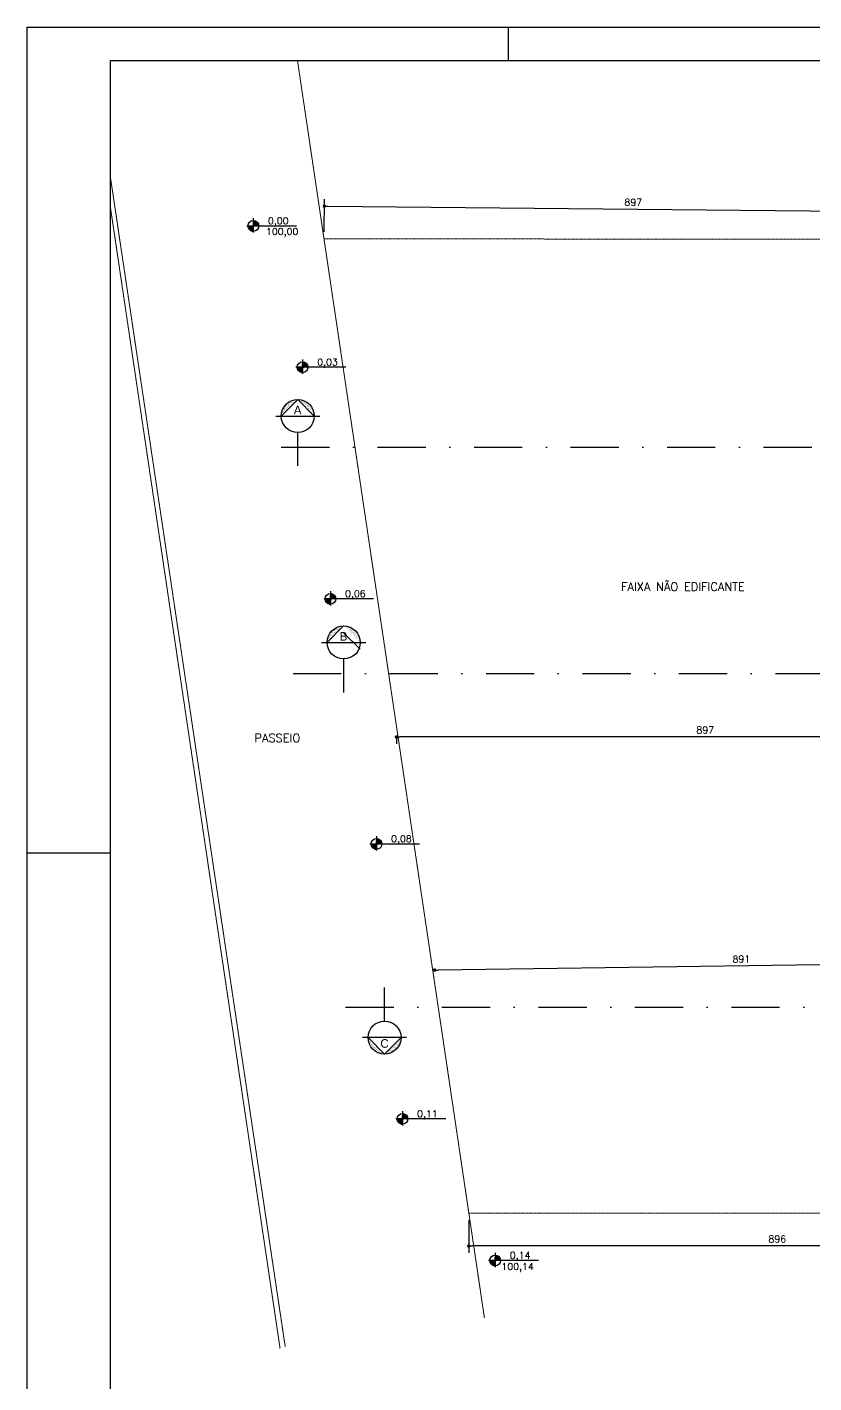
# Model space of a CAD drawing. Header units: inches. Extents: x 580771 to 672494, y 7715997 to 7829530.
# Drawn here: x 650819 to 651962, y 7727423 to 7729390 of the extents above; entities that cross this region are included whole.
import ezdxf

# ---------------------------------------------------------------- set-up
doc = ezdxf.new("R2010")
doc.units = ezdxf.units.IN
doc.header["$MEASUREMENT"] = 0
doc.header["$PDMODE"] = 2
doc.linetypes.add('DASHDOTX2', pattern=[2, 1, -0.5, 0, -0.5])
doc.linetypes.add('DASHED2', pattern=[0.375, 0.25, -0.125])
for name, color, linetype in [('04', 4, 'Continuous'), ('1-ARQ-A', 1, 'Continuous'), ('Layer3', 3, 'Continuous'), ('NIVEL', 2, 'Continuous'), ('P02', 2, 'Continuous'), ('SIMBOLOS', 2, 'Continuous')]:
    doc.layers.add(name, color=color, linetype=linetype)
doc.layers.add('MEIO_FIO', color=7, linetype='Continuous', lineweight=0)
doc.layers.add('MURO', color=3, linetype='Continuous', lineweight=0)
doc.styles.add('R80E50', font='romans.shx', dxfattribs={"height": 10})
doc.styles.add('ROMANS', font='romans', dxfattribs={"height": 0.2})
doc.dimstyles.new('ARQ50', dxfattribs={"dimscale": 50, "dimtxt": 10, "dimasz": 0.1, "dimexe": 0.2, "dimexo": 0.2, "dimgap": 0.1, "dimtad": 1, "dimdec": 0, "dimzin": 12, "dimdsep": 46, "dimtxsty": 'R80E50', "dimblk1": 'DOT', "dimblk2": 'DOT', "dimsah": 1, "dimcen": 0.4, "dimclrd": 15, "dimclre": 15, "dimclrt": 3, "dimadec": 0, "dimazin": 0, "dimtfac": 1, "dimtdec": 0, "dimtmove": 2, "dimatfit": 3, "dimldrblk": 'DOT', "dimfxl": 0.2, "dimtolj": 1, "dimtzin": 12, "dimarcsym": 0})

# ---------------------------------------------------------------- blocks, each defined once
blk = doc.blocks.new('A0')
at = {"color": 0}
blk.add_lwpolyline([(2.5, 1), (2.5, 83.1), (117.9, 83.1), (117.9, 1)], close=True, dxfattribs=at)
at = {"layer": 'P02'}
blk.add_line((0, 59.4), (2.5, 59.4), dxfattribs=at)
blk.add_lwpolyline([(0, 0), (0, 84.1), (118.9, 84.1), (118.9, 0)], close=True, dxfattribs=at)
blk.add_lwpolyline([(14.4, 84.1), (14.4, 83.1)], dxfattribs=at)
blk = doc.blocks.new('*X31')
at = {"color": 0}
for p, q in [((-1683, 3892), (-1680, 3892)), ((-1683, 3891), (-1680, 3891)), ((-1683, 3890), (-1680, 3890)), ((-1683, 3889), (-1680, 3889)), ((-1683, 3882), (-1683, 3888)), ((-1683, 3888), (-1680, 3888)), ((-1682, 3882), (-1682, 3888)), ((-1681, 3882), (-1681, 3888)), ((-1680, 3888), (-1680, 3892.3)), ((-1680, 3882), (-1680, 3888)), ((-1680, 3888), (-1674, 3888)), ((-1680, 3887), (-1674, 3887)), ((-1680, 3886), (-1674, 3886)), ((-1679, 3888), (-1679, 3892)), ((-1678, 3888), (-1678, 3891.6)), ((-1677, 3888), (-1677, 3891.1)), ((-1676, 3888), (-1676, 3890.4)), ((-1675, 3888), (-1675, 3889.6)), ((-1674, 3888), (-1674, 3888.6)), ((-1674, 3882), (-1674, 3888)), ((-1674, 3888), (-1673.5, 3888)), ((-1673, 3882), (-1673, 3887.2)), ((-1672, 3882), (-1672, 3885.4)), ((-1695, 3880), (-1692, 3880)), ((-1694.9, 3879), (-1692, 3879)), ((-1694.7, 3878), (-1692, 3878)), ((-1694.5, 3877), (-1692, 3877)), ((-1694.1, 3876), (-1692, 3876)), ((-1694, 3875.8), (-1694, 3876)), ((-1693, 3874), (-1693, 3876)), ((-1692, 3876), (-1692, 3880.7)), ((-1692, 3872.7), (-1692, 3876)), ((-1692, 3876), (-1686, 3876)), ((-1692, 3875), (-1686, 3875)), ((-1692, 3874), (-1686, 3874)), ((-1692, 3873), (-1686, 3873)), ((-1691.3, 3872), (-1686, 3872)), ((-1691, 3876), (-1691, 3880.7)), ((-1690.1, 3871), (-1686, 3871)), ((-1690, 3876), (-1690, 3880.7)), ((-1689, 3876), (-1689, 3880.7)), ((-1688.5, 3870), (-1686, 3870)), ((-1688, 3876), (-1688, 3880.7)), ((-1688, 3869.8), (-1688, 3870)), ((-1687, 3876), (-1687, 3880.7)), ((-1687, 3869.4), (-1687, 3870)), ((-1686, 3876), (-1686, 3880.7)), ((-1686, 3880), (-1683, 3880)), ((-1686, 3879), (-1683, 3879)), ((-1686, 3878), (-1683, 3878)), ((-1686, 3877), (-1683, 3877)), ((-1686, 3870), (-1686, 3876)), ((-1686, 3876), (-1683, 3876)), ((-1686, 3869.1), (-1686, 3870)), ((-1686, 3870), (-1683, 3870)), ((-1685.8, 3869), (-1683, 3869)), ((-1685, 3870), (-1685, 3876)), ((-1684, 3870), (-1684, 3876)), ((-1683, 3882), (-1680, 3882)), ((-1683, 3881), (-1680, 3881)), ((-1680, 3885), (-1674, 3885)), ((-1680, 3884), (-1674, 3884)), ((-1680, 3883), (-1674, 3883)), ((-1680, 3880.7), (-1680, 3882)), ((-1680, 3882), (-1674, 3882)), ((-1679, 3880.7), (-1679, 3882)), ((-1678, 3880.7), (-1678, 3882)), ((-1677, 3880.7), (-1677, 3882)), ((-1676, 3880.7), (-1676, 3882)), ((-1675, 3880.7), (-1675, 3882)), ((-1674, 3880.7), (-1674, 3882)), ((-1674, 3882), (-1671.1, 3882)), ((-1674, 3881), (-1671.1, 3881))]:
    blk.add_line(p, q, dxfattribs=at)
blk = doc.blocks.new('*X22')
at = {"color": 0}
for p, q in [((2436.91, -1023.13), (2436.91, -1023.13)), ((2438.17, -1022.98), (2438.17, -1022.98)), ((2438.54, -1022.4), (2438.54, -1022.4)), ((2438.68, -1022.54), (2438.68, -1022.54)), ((2439.25, -1022.15), (2439.25, -1022.15)), ((2439.38, -1023.17), (2439.38, -1023.17)), ((2439.4, -1023.12), (2439.4, -1023.12)), ((2440.33, -1022.9), (2440.33, -1022.9)), ((2440.34, -1022.13), (2440.34, -1022.13)), ((2440.67, -1022.35), (2440.67, -1022.35)), ((2441.09, -1021.83), (2441.09, -1021.83)), ((2441.3, -1022.16), (2441.3, -1022.16)), ((2442.83, -1022.13), (2442.83, -1022.13)), ((2443.17, -1022.34), (2443.17, -1022.34)), ((2443.46, -1022.08), (2443.46, -1022.08)), ((2444.38, -1023.12), (2444.38, -1023.12)), ((2444.48, -1022.88), (2444.48, -1022.88)), ((2444.99, -1022.5), (2444.99, -1022.5)), ((2445.08, -1023.1), (2445.08, -1023.1)), ((2445.13, -1022.64), (2445.13, -1022.64)), ((2445.5, -1023.05), (2445.5, -1023.05)), ((2445.66, -1022.34), (2445.66, -1022.34)), ((2446.15, -1022.96), (2446.15, -1022.96)), ((2446.64, -1022.8), (2446.64, -1022.8)), ((2446.87, -1023.11), (2446.87, -1023.11)), ((2430.13, -1032.31), (2430.13, -1032.31)), ((2430.48, -1031.24), (2430.48, -1031.24)), ((2430.67, -1032.62), (2430.67, -1032.62)), ((2430.8, -1030.38), (2430.8, -1030.38)), ((2430.81, -1032.76), (2430.81, -1032.76)), ((2431.11, -1029.98), (2431.11, -1029.98)), ((2431.11, -1032.17), (2431.11, -1032.17)), ((2431.14, -1031.16), (2431.14, -1031.16)), ((2431.16, -1031.52), (2431.16, -1031.52)), ((2431.37, -1029.15), (2431.37, -1029.15)), ((2431.43, -1030.42), (2431.43, -1030.42)), ((2431.48, -1029.04), (2431.48, -1029.04)), ((2431.58, -1030.56), (2431.58, -1030.56)), ((2431.9, -1028.98), (2431.9, -1028.98)), ((2432.02, -1027.7), (2432.02, -1027.7)), ((2432.02, -1031.16), (2432.02, -1031.16)), ((2432.07, -1029.24), (2432.07, -1029.24)), ((2432.12, -1030.78), (2432.12, -1030.78)), ((2432.2, -1028.22), (2432.2, -1028.22)), ((2432.22, -1031.01), (2432.22, -1031.01)), ((2432.28, -1031.19), (2432.28, -1031.19)), ((2432.31, -1028.16), (2432.31, -1028.16)), ((2432.34, -1028.35), (2432.34, -1028.35)), ((2432.55, -1028.9), (2432.55, -1028.9)), ((2432.64, -1030.96), (2432.64, -1030.96)), ((2432.65, -1028.37), (2432.65, -1028.37)), ((2432.9, -1026.78), (2432.9, -1026.78)), ((2432.96, -1026.01), (2432.96, -1026.01)), ((2432.96, -1030.16), (2432.96, -1030.16)), ((2433.04, -1028.99), (2433.04, -1028.99)), ((2433.1, -1026.87), (2433.1, -1026.87)), ((2433.11, -1026.15), (2433.11, -1026.15)), ((2433.15, -1028.41), (2433.15, -1028.41)), ((2433.2, -1029.95), (2433.2, -1029.95)), ((2433.22, -1027.14), (2433.22, -1027.14)), ((2433.29, -1030.38), (2433.29, -1030.38)), ((2433.32, -1026.73), (2433.32, -1026.73)), ((2433.64, -1028.75), (2433.64, -1028.75)), ((2433.81, -1026.78), (2433.81, -1026.78)), ((2433.84, -1029.72), (2433.84, -1029.72)), ((2433.86, -1029.15), (2433.86, -1029.15)), ((2433.97, -1026.64), (2433.97, -1026.64)), ((2434.05, -1028.7), (2434.05, -1028.7)), ((2434.13, -1026.08), (2434.13, -1026.08)), ((2434.16, -1026.15), (2434.16, -1026.15)), ((2434.18, -1027.62), (2434.18, -1027.62)), ((2434.24, -1029.16), (2434.24, -1029.16)), ((2434.32, -1024.52), (2434.32, -1024.52)), ((2434.49, -1026.37), (2434.49, -1026.37)), ((2434.57, -1024.58), (2434.57, -1024.58)), ((2434.6, -1027.51), (2434.6, -1027.51)), ((2434.7, -1028.61), (2434.7, -1028.61)), ((2434.73, -1024.47), (2434.73, -1024.47)), ((2434.75, -1027.65), (2434.75, -1027.65)), ((2434.8, -1028.16), (2434.8, -1028.16)), ((2435.05, -1026.5), (2435.05, -1026.5)), ((2435.06, -1025.14), (2435.06, -1025.14)), ((2435.1, -1025.34), (2435.1, -1025.34)), ((2435.14, -1028.37), (2435.14, -1028.37)), ((2435.15, -1026.88), (2435.15, -1026.88)), ((2435.2, -1028.42), (2435.2, -1028.42)), ((2435.37, -1025.31), (2435.37, -1025.31)), ((2435.38, -1024.38), (2435.38, -1024.38)), ((2435.47, -1026.44), (2435.47, -1026.44)), ((2435.51, -1025.44), (2435.51, -1025.44)), ((2435.71, -1027.14), (2435.71, -1027.14)), ((2436, -1024.14), (2436, -1024.14)), ((2436.12, -1026.36), (2436.12, -1026.36)), ((2436.18, -1024.51), (2436.18, -1024.51)), ((2436.21, -1026.08), (2436.21, -1026.08)), ((2436.23, -1026.05), (2436.23, -1026.05)), ((2436.28, -1023.24), (2436.28, -1023.24)), ((2436.34, -1024.36), (2436.34, -1024.36)), ((2436.47, -1024.24), (2436.47, -1024.24)), ((2436.65, -1026.15), (2436.65, -1026.15)), ((2436.89, -1024.18), (2436.89, -1024.18)), ((2436.98, -1023.88), (2436.98, -1023.88)), ((2436.98, -1026.36), (2436.98, -1026.36)), ((2437.21, -1023.72), (2437.21, -1023.72)), ((2437.21, -1026.21), (2437.21, -1026.21)), ((2437.26, -1025.26), (2437.26, -1025.26)), ((2437.54, -1024.1), (2437.54, -1024.1)), ((2437.55, -1025.13), (2437.55, -1025.13)), ((2437.77, -1024.61), (2437.77, -1024.61)), ((2437.92, -1024.74), (2437.92, -1024.74)), ((2438.22, -1024.52), (2438.22, -1024.52)), ((2438.49, -1024.14), (2438.49, -1024.14)), ((2438.62, -1023.96), (2438.62, -1023.96)), ((2438.83, -1024.35), (2438.83, -1024.35)), ((2439.04, -1023.9), (2439.04, -1023.9)), ((2439.3, -1023.69), (2439.3, -1023.69)), ((2439.69, -1023.81), (2439.69, -1023.81)), ((2444, -1023.25), (2444, -1023.25)), ((2445.6, -1023.6), (2445.6, -1023.6)), ((2445.66, -1025.14), (2445.66, -1025.14)), ((2445.82, -1025.08), (2445.82, -1025.08)), ((2445.83, -1023.27), (2445.83, -1023.27)), ((2445.97, -1024.13), (2445.97, -1024.13)), ((2446.24, -1025.02), (2446.24, -1025.02)), ((2446.3, -1024.34), (2446.3, -1024.34)), ((2446.61, -1026.13), (2446.61, -1026.13)), ((2446.63, -1024), (2446.63, -1024)), ((2446.69, -1024.35), (2446.69, -1024.35)), ((2446.74, -1025.89), (2446.74, -1025.89)), ((2446.77, -1024.14), (2446.77, -1024.14)), ((2446.89, -1024.94), (2446.89, -1024.94)), ((2446.95, -1026.34), (2446.95, -1026.34)), ((2447.47, -1024.78), (2447.47, -1024.78)), ((2447.52, -1025.11), (2447.52, -1025.11)), ((2447.62, -1026.91), (2447.62, -1026.91)), ((2447.65, -1023.61), (2447.65, -1023.61)), ((2447.7, -1025.15), (2447.7, -1025.15)), ((2447.75, -1026.69), (2447.75, -1026.69)), ((2447.97, -1024.8), (2447.97, -1024.8)), ((2448.16, -1027.12), (2448.16, -1027.12)), ((2448.27, -1025.51), (2448.27, -1025.51)), ((2448.39, -1024.74), (2448.39, -1024.74)), ((2448.41, -1025.64), (2448.41, -1025.64)), ((2448.46, -1024.12), (2448.46, -1024.12)), ((2448.71, -1026.77), (2448.71, -1026.77)), ((2448.78, -1024.32), (2448.78, -1024.32)), ((2448.79, -1024.34), (2448.79, -1024.34)), ((2448.83, -1025.86), (2448.83, -1025.86)), ((2448.88, -1027.4), (2448.88, -1027.4)), ((2449.04, -1024.66), (2449.04, -1024.66)), ((2449.1, -1026.12), (2449.1, -1026.12)), ((2449.11, -1026.28), (2449.11, -1026.28)), ((2449.13, -1026.71), (2449.13, -1026.71)), ((2449.44, -1026.34), (2449.44, -1026.34)), ((2449.45, -1028.74), (2449.45, -1028.74)), ((2449.75, -1028.13), (2449.75, -1028.13)), ((2449.78, -1026.63), (2449.78, -1026.63)), ((2449.86, -1025.07), (2449.86, -1025.07)), ((2449.87, -1028.69), (2449.87, -1028.69)), ((2449.91, -1026.61), (2449.91, -1026.61)), ((2449.91, -1027.01), (2449.91, -1027.01)), ((2449.96, -1028.15), (2449.96, -1028.15)), ((2450.01, -1025.11), (2450.01, -1025.11)), ((2450.01, -1029.69), (2450.01, -1029.69)), ((2450.05, -1027.14), (2450.05, -1027.14)), ((2450.09, -1028.34), (2450.09, -1028.34)), ((2450.4, -1030.13), (2450.4, -1030.13)), ((2450.52, -1028.6), (2450.52, -1028.6)), ((2450.66, -1027.11), (2450.66, -1027.11)), ((2450.73, -1030.35), (2450.73, -1030.35)), ((2450.75, -1027.78), (2450.75, -1027.78)), ((2450.87, -1026.49), (2450.87, -1026.49)), ((2450.88, -1025.87), (2450.88, -1025.87)), ((2450.93, -1027.41), (2450.93, -1027.41)), ((2450.98, -1028.95), (2450.98, -1028.95)), ((2451.03, -1030.49), (2451.03, -1030.49)), ((2451.25, -1030.58), (2451.25, -1030.58)), ((2451.28, -1026.43), (2451.28, -1026.43)), ((2451.3, -1029.12), (2451.3, -1029.12)), ((2451.55, -1028.51), (2451.55, -1028.51)), ((2451.6, -1028.46), (2451.6, -1028.46)), ((2451.69, -1028.65), (2451.69, -1028.65)), ((2451.95, -1031.12), (2451.95, -1031.12)), ((2452.02, -1028.41), (2452.02, -1028.41)), ((2452.06, -1028.13), (2452.06, -1028.13)), ((2452.11, -1029.67), (2452.11, -1029.67)), ((2452.16, -1031.21), (2452.16, -1031.21)), ((2452.24, -1028.12), (2452.24, -1028.12)), ((2452.34, -1030.43), (2452.34, -1030.43)), ((2452.39, -1029.28), (2452.39, -1029.28)), ((2452.57, -1032.35), (2452.57, -1032.35)), ((2452.58, -1028.34), (2452.58, -1028.34)), ((2452.76, -1030.38), (2452.76, -1030.38)), ((2452.89, -1030.13), (2452.89, -1030.13)), ((2453.08, -1032.41), (2453.08, -1032.41)), ((2453.19, -1030.01), (2453.19, -1030.01)), ((2453.19, -1030.42), (2453.19, -1030.42)), ((2453.22, -1030.34), (2453.22, -1030.34)), ((2453.24, -1031.96), (2453.24, -1031.96)), ((2453.26, -1032.99), (2453.26, -1032.99)), ((2453.33, -1030.15), (2453.33, -1030.15)), ((2453.41, -1030.29), (2453.41, -1030.29)), ((2453.49, -1032.35), (2453.49, -1032.35)), ((2453.53, -1032.13), (2453.53, -1032.13)), ((2453.87, -1032.34), (2453.87, -1032.34)), ((2430.17, -1033.16), (2430.17, -1033.16))]:
    blk.add_line(p, q, dxfattribs=at)
blk = doc.blocks.new('_DOT')
at = {"color": 0, "linetype": 'ByBlock'}
blk.add_line((-0.5, 0), (-1, 0), dxfattribs=at)
at = {"color": 0, "linetype": 'ByBlock', "const_width": 0.5}
blk.add_lwpolyline([(-0.25, 0, 1), (0.25, 0, 1)], format="xyb", close=True, dxfattribs=at)
blk = doc.blocks.new('*D1547')
at = {"layer": 'Defpoints', "color": 0, "transparency": 16777216}
for p in [(651460.6, 7727668.6), (652356.2, 7727668.6), (651460.6, 7727621.2)]:
    blk.add_point(p, dxfattribs=at)
at = {"layer": 'NIVEL', "color": 15, "lineweight": -2, "transparency": 16777216}
for p, q in [((651460.6, 7727658.6), (651460.6, 7727611.2)), ((652356.2, 7727658.6), (652356.2, 7727611.2)), ((652351.2, 7727621.2), (651465.6, 7727621.2))]:
    blk.add_line(p, q, dxfattribs=at)
at = {"layer": 'NIVEL', "color": 15, "lineweight": -2, "transparency": 16777216, "xscale": 5, "yscale": 5, "zscale": 5, "rotation": 180}
blk.add_blockref('_DOT', (651460.6, 7727621.2), dxfattribs=at)
at = {"layer": 'NIVEL', "color": 15, "lineweight": -2, "transparency": 16777216, "xscale": 5, "yscale": 5, "zscale": 5}
blk.add_blockref('_DOT', (652356.2, 7727621.2), dxfattribs=at)
at = {"layer": 'NIVEL', "color": 3, "transparency": 16777216, "insert": (651908.4, 7727631.2), "char_height": 10, "attachment_point": 5, "style": 'R80E50'}
blk.add_mtext('\\A1;896', dxfattribs=at)
blk = doc.blocks.new('*D1582')
at = {"layer": 'Defpoints', "color": 0, "transparency": 16777216}
for p in [(652147.6, 7729121.7), (651250.2, 7729083.1), (652147.2, 7729074.3)]:
    blk.add_point(p, dxfattribs=at)
at = {"layer": 'NIVEL', "color": 15, "lineweight": -2, "transparency": 16777216}
for p, q in [((651250.3, 7729093.1), (651250.8, 7729140.5)), ((651255.7, 7729130.4), (652142.6, 7729121.7)), ((652147.3, 7729084.3), (652147.7, 7729131.7))]:
    blk.add_line(p, q, dxfattribs=at)
at = {"layer": 'NIVEL', "color": 15, "lineweight": -2, "transparency": 16777216, "xscale": 5, "yscale": 5, "zscale": 5}
for p, rotation in [((651250.7, 7729130.5), 179.4399236928117), ((652147.6, 7729121.7), 359.4399236928118)]:
    blk.add_blockref('_DOT', p, dxfattribs=dict(at, rotation=rotation))
at = {"layer": 'NIVEL', "color": 3, "transparency": 16777216, "insert": (651699.3, 7729136.1), "char_height": 10, "attachment_point": 5, "rotation": 359.4399, "style": 'R80E50'}
blk.add_mtext('\\A1;897', dxfattribs=at)
blk = doc.blocks.new('*D1583')
at = {"layer": 'Defpoints', "color": 0, "transparency": 16777216}
for p in [(651410.9, 7728021.7), (651410.9, 7728021.7), (652302, 7728033.6)]:
    blk.add_point(p, dxfattribs=at)
at = {"layer": 'NIVEL', "color": 15, "lineweight": -2, "transparency": 16777216}
for p, q in [((652297, 7728033.5), (651415.9, 7728021.7)), ((652302.1, 7728023.6), (652302.1, 7728023.6)), ((651411, 7728011.7), (651411, 7728011.7))]:
    blk.add_line(p, q, dxfattribs=at)
at = {"layer": 'NIVEL', "color": 15, "lineweight": -2, "transparency": 16777216, "xscale": 5, "yscale": 5, "zscale": 5}
for p, rotation in [((652302, 7728033.6), 0.7654352005117636), ((651410.9, 7728021.7), 180.7654352005118)]:
    blk.add_blockref('_DOT', p, dxfattribs=dict(at, rotation=rotation))
at = {"layer": 'NIVEL', "color": 3, "transparency": 16777216, "insert": (651856.3, 7728037.6), "char_height": 10, "attachment_point": 5, "rotation": 0.7654, "style": 'R80E50'}
blk.add_mtext('\\A1;891', dxfattribs=at)
blk = doc.blocks.new('*D1584')
at = {"layer": 'Defpoints', "color": 0, "transparency": 16777216}
for p in [(651355.5, 7728368.6), (652252.1, 7728368.6), (651355.5, 7728360)]:
    blk.add_point(p, dxfattribs=at)
at = {"layer": 'NIVEL', "color": 15, "lineweight": -2, "transparency": 16777216}
for p, q in [((651355.5, 7728358.6), (651355.5, 7728350)), ((652247.1, 7728360), (651360.5, 7728360)), ((652252.1, 7728358.6), (652252.1, 7728350))]:
    blk.add_line(p, q, dxfattribs=at)
at = {"layer": 'NIVEL', "color": 15, "lineweight": -2, "transparency": 16777216, "xscale": 5, "yscale": 5, "zscale": 5, "rotation": 180}
blk.add_blockref('_DOT', (651355.5, 7728360), dxfattribs=at)
at = {"layer": 'NIVEL', "color": 15, "lineweight": -2, "transparency": 16777216, "xscale": 5, "yscale": 5, "zscale": 5}
blk.add_blockref('_DOT', (652252.1, 7728360), dxfattribs=at)
at = {"layer": 'NIVEL', "color": 3, "transparency": 16777216, "insert": (651803.8, 7728370), "char_height": 10, "attachment_point": 5, "style": 'R80E50'}
blk.add_mtext('\\A1;897', dxfattribs=at)

msp = doc.modelspace()

# ---------------------------------------------------------------- linework, layer by layer
at = {"layer": '04', "linetype": 'DASHDOTX2', "ltscale": 70}
for p, q in [((651188.025, 7728780.69), (656411.669, 7728780.69)), ((651205.296, 7728452.086), (656456.083, 7728452.086)), ((651281.452, 7727967.635), (656521.714, 7727967.635))]:
    msp.add_line(p, q, dxfattribs=at)
at = {"layer": 'MEIO_FIO', "color": 2, "linetype": 'DASHED2', "ltscale": 0.8}
for points, elevation in [([(651483.149, 7727517.138), (651211.779, 7729341.743)], -331), ([(650940.469, 7729170.388), (651193.974, 7727474.964)], -345), ([(651186.413, 7727473.005), (650940.469, 7729126.655)], -331)]:
    msp.add_lwpolyline(points, dxfattribs=dict(at, elevation=elevation))
at = {"layer": 'MURO', "color": 3, "linetype": 'DASHDOTX2', "ltscale": 0.5}
for p, q in [((656219.712, 7729077.188), (651250.245, 7729083.11)), ((651460.622, 7727668.605), (652832.741, 7727668.605))]:
    msp.add_line(p, q, dxfattribs=at)
at = {"layer": 'NIVEL', "color": 2, "linetype": 'Continuous'}
for p, q in [((651210.35, 7729101.56), (651138.011, 7729101.56)), ((651147.645, 7729112.837), (651147.645, 7729092.084)), ((651219.144, 7728907.756), (651219.144, 7728887.003)), ((651281.849, 7728896.479), (651209.51, 7728896.479)), ((651259.565, 7728571.551), (651259.565, 7728550.799)), ((651322.27, 7728560.274), (651249.931, 7728560.274)), ((651326.461, 7728215.885), (651326.461, 7728195.133)), ((651389.166, 7728204.608), (651316.827, 7728204.608)), ((651426.929, 7727805.53), (651354.59, 7727805.53)), ((651364.224, 7727816.807), (651364.224, 7727796.055)), ((651498.809, 7727611.261), (651498.809, 7727590.509)), ((651561.514, 7727599.984), (651489.174, 7727599.984))]:
    msp.add_line(p, q, dxfattribs=at)
for centre in [(651147.718, 7729101.779), (651219.217, 7728896.698), (651259.638, 7728560.493), (651326.534, 7728204.827), (651364.297, 7727805.749), (651498.881, 7727600.203)]:
    msp.add_circle(centre, 7.84, dxfattribs=at)
at = {"layer": 'SIMBOLOS', "color": 1}
for p, q in [((651212.097, 7728849.807), (651188.097, 7728825.807)), ((651236.097, 7728825.807), (651212.097, 7728849.807)), ((651180.097, 7728825.807), (651244.097, 7728825.807)), ((651278.803, 7728521.203), (651254.803, 7728497.203)), ((651302.803, 7728487.203), (651278.803, 7728511.203)), ((651246.803, 7728497.203), (651310.803, 7728497.203)), ((651370.213, 7727923.674), (651306.213, 7727923.674)), ((651314.213, 7727923.674), (651338.213, 7727899.674)), ((651338.213, 7727899.674), (651362.213, 7727923.674))]:
    msp.add_line(p, q, dxfattribs=at)
at = {"layer": 'SIMBOLOS', "color": 4}
for p, q in [((651211.974, 7728801.807), (651211.974, 7728753.267)), ((651278.68, 7728473.204), (651278.68, 7728424.663)), ((651338.336, 7727947.673), (651338.336, 7727996.214))]:
    msp.add_line(p, q, dxfattribs=at)
at = {"layer": 'SIMBOLOS', "color": 1}
for centre in [(651212.097, 7728825.807), (651278.803, 7728497.203), (651338.213, 7727923.674)]:
    msp.add_circle(centre, 24, dxfattribs=at)

# ---------------------------------------------------------------- block references
at = {"xscale": 48.51000000000931, "yscale": 48.51000000000931, "zscale": 48.51000000000931}
msp.add_blockref('A0', (650819.194, 7725310.562), dxfattribs=at)
at = {"layer": 'NIVEL', "color": 1, "linetype": 'Continuous', "xscale": 0.6533333333209157, "yscale": 0.6533333333209157, "zscale": 0.6533333333209157}
for p in [(652247.31, 7726566.397), (652318.809, 7726361.316), (652359.23, 7726025.112), (652426.126, 7725669.445), (652463.889, 7725270.367), (652598.473, 7725064.821)]:
    msp.add_blockref('*X31', p, dxfattribs=at)
at = {"layer": 'SIMBOLOS', "color": 1, "xscale": 2, "yscale": 2, "zscale": 2}
for p in [(646328.177, 7730893.308), (646394.883, 7730564.704)]:
    msp.add_blockref('*X22', p, dxfattribs=at)
at = {"layer": 'SIMBOLOS', "color": 1, "xscale": 2, "yscale": 2, "zscale": 2, "rotation": 180}
msp.add_blockref('*X22', (656222.133, 7725856.173), dxfattribs=at)

# ---------------------------------------------------------------- texts
at = {"layer": '1-ARQ-A', "color": 3, "char_height": 12.5, "width": 273.40311, "attachment_point": 9}
for s, insert in [('{\\fStylus BT|b0|i0|c0|p34;A}', (651217.53, 7728828.326)), ('{\\fStylus BT|b0|i0|c0|p34;B}', (651284.235, 7728499.722)), ('{\\fStylus BT|b0|i0|c0|p34;C}', (651344.169, 7727908.732))]:
    msp.add_mtext(s, dxfattribs=dict(at, insert=insert))
at = {"layer": 'Layer3', "style": 'R80E50'}
for s, p in [('FAIXA NÃO EDIFICANTE', (651681.672, 7728571.983)), ('PASSEIO', (651149.381, 7728352.43, -331))]:
    msp.add_text(s, height=12.1, dxfattribs=at).set_placement(p)
at = {"layer": 'NIVEL', "color": 2, "linetype": 'Continuous', "style": 'ROMANS'}
for s, p in [('100,00', (651165.937, 7729088.616)), ('0,00', (651168.875, 7729104.084)), ('0,03', (651240.374, 7728899.003)), ('0,06', (651280.795, 7728562.799)), ('0,08', (651347.691, 7728207.133)), ('0,11', (651385.454, 7727808.055)), ('0,14', (651520.039, 7727602.509)), ('100,14', (651507.814, 7727586.408))]:
    msp.add_text(s, height=10, dxfattribs=at).set_placement(p)

# ---------------------------------------------------------------- dimensions: what is measured, and where the dimension line sits
at = {"layer": 'NIVEL'}
for p1, p2, distance, picture, middle in [((651250.245, 7729083.11), (652147.174, 7729074.342), 47.361, '*D1582', (651699.27, 7729136.084)), ((652301.961, 7728033.605), (651410.898, 7728021.7), 0.026, '*D1583', (651856.296, 7728037.626))]:
    dim = msp.add_aligned_dim(p1=p1, p2=p2, distance=distance, dimstyle='ARQ50', dxfattribs=at)
    dim.commit()
    dim.dimension.update_dxf_attribs({"geometry": picture, "text_midpoint": middle})
dim = msp.add_linear_dim(base=(651355.5, 7728360), p1=(652252.137, 7728368.605), p2=(651355.5, 7728368.605), dimstyle='ARQ50', dxfattribs=at)
dim.commit()
dim.dimension.update_dxf_attribs({"geometry": '*D1584', "text_midpoint": (651803.818, 7728370)})
at = {"layer": 'NIVEL', "color": 4}
dim = msp.add_linear_dim(base=(651460.622, 7727621.166), p1=(652356.246, 7727668.605), p2=(651460.622, 7727668.605), dimstyle='ARQ50', dxfattribs=at)
dim.commit()
dim.dimension.update_dxf_attribs({"geometry": '*D1547', "text_midpoint": (651908.434, 7727631.166)})

doc.saveas('drawing.dxf')
